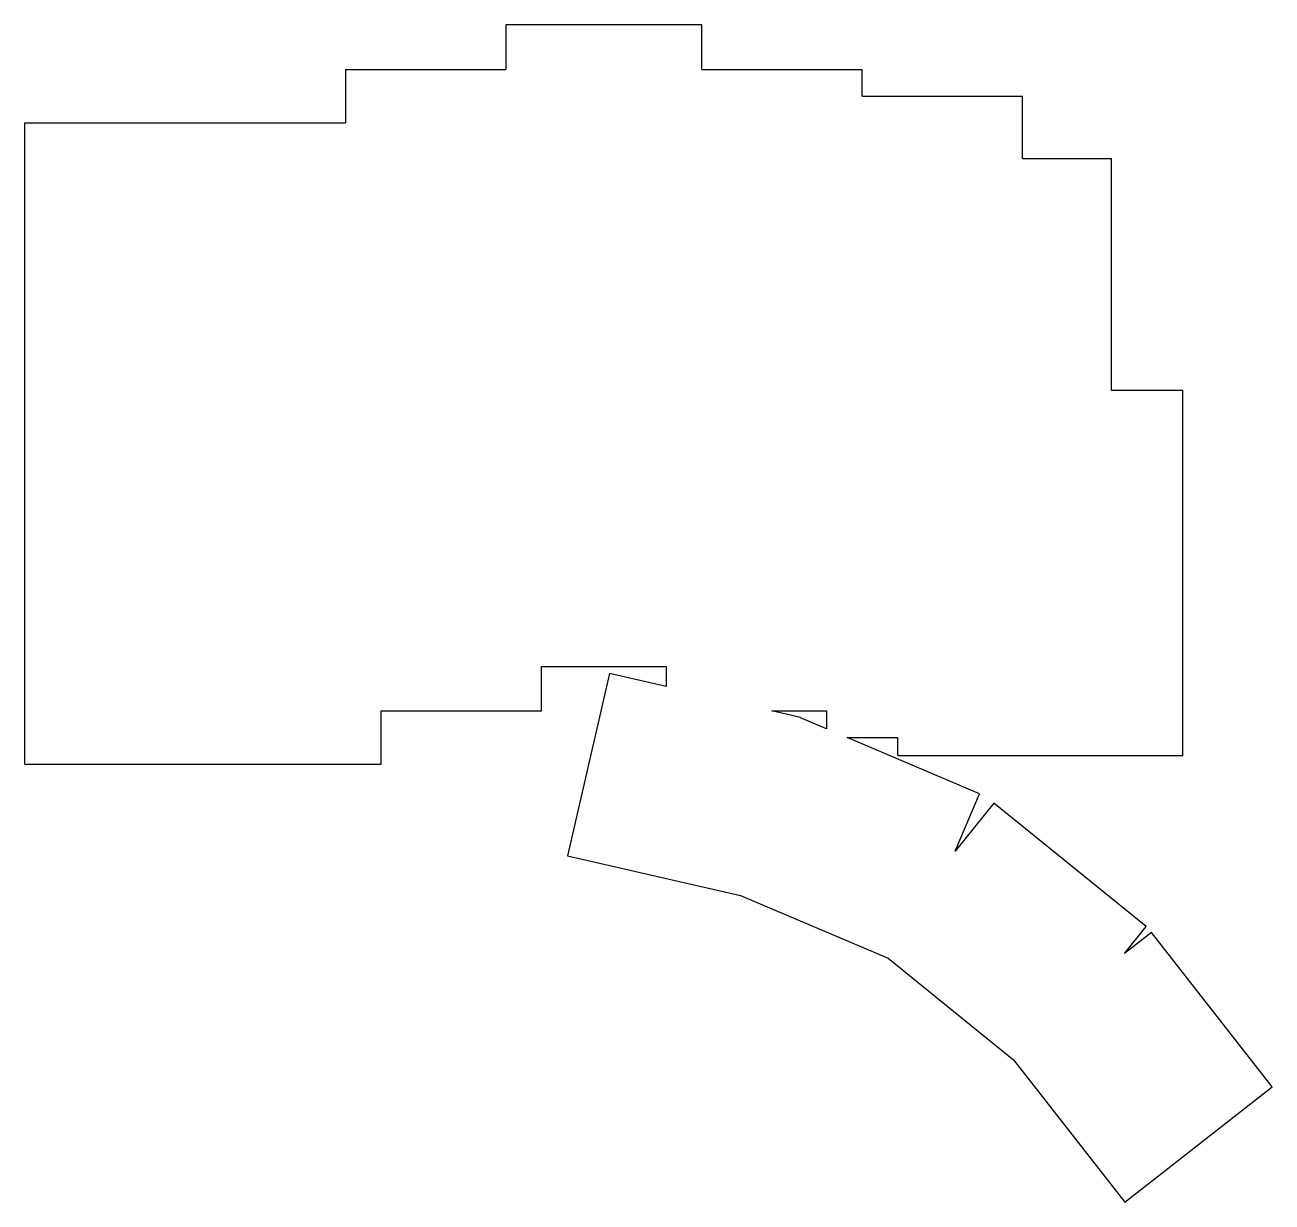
# Model space of a CAD drawing. Header units: millimetres. Extents: x -11 to 129, y -60 to 72.
import ezdxf

# ---------------------------------------------------------------- set-up
doc = ezdxf.new("R2010")
doc.units = ezdxf.units.MM

msp = doc.modelspace()

# ---------------------------------------------------------------- linework, layer by layer
for p, q in [((65, 72.5), (43, 72.5)), ((43, 72.5), (43, 67.5)), ((65, 67.5), (65, 72.5)), ((25, 67.5), (43, 67.5)), ((25, 67.5), (25, 61.5)), ((65, 67.5), (83, 67.5)), ((83, 64.5), (83, 67.5)), ((83, 64.5), (101, 64.5)), ((101, 57.5), (101, 64.5)), ((-11, -10.5), (-11, 61.5)), ((-11, 61.5), (25, 61.5)), ((101, 57.5), (111, 57.5)), ((111, 31.5), (111, 57.5)), ((111, 31.5), (119, 31.5)), ((119, -9.5), (119, 31.5)), ((47, -4.5), (47, 0.5)), ((47, 0.5), (61, 0.5)), ((61, 0.5), (61, -1.76)), ((54.64, -0.29), (49.92, -20.76)), ((61, -1.76), (54.64, -0.29)), ((29, -10.5), (29, -4.5)), ((29, -4.5), (47, -4.5)), ((72.86, -4.5), (79, -4.5)), ((76.08, -5.24), (72.86, -4.5)), ((76.07, -5.28), (76.08, -5.24)), ((79, -6.52), (76.07, -5.28)), ((79, -4.5), (79, -6.52)), ((81.3, -7.5), (87, -7.5)), ((96.17, -13.81), (81.3, -7.5)), ((87, -9.5), (87, -7.5)), ((87, -9.5), (119, -9.5)), ((-11, -10.5), (29, -10.5)), ((93.45, -20.24), (96.17, -13.81)), ((97.79, -14.87), (93.45, -20.24)), ((114.89, -28.72), (97.79, -14.87)), ((49.92, -20.76), (69.35, -25.24)), ((69.35, -25.24), (85.91, -32.27)), ((112.45, -31.74), (114.89, -28.72)), ((115.47, -29.37), (112.45, -31.74)), ((129.02, -46.71), (115.47, -29.37)), ((85.91, -32.27), (100, -43.69)), ((100, -43.69), (112.47, -59.64)), ((112.47, -59.64), (129.02, -46.71))]:
    msp.add_line(p, q)

doc.saveas('drawing.dxf')
